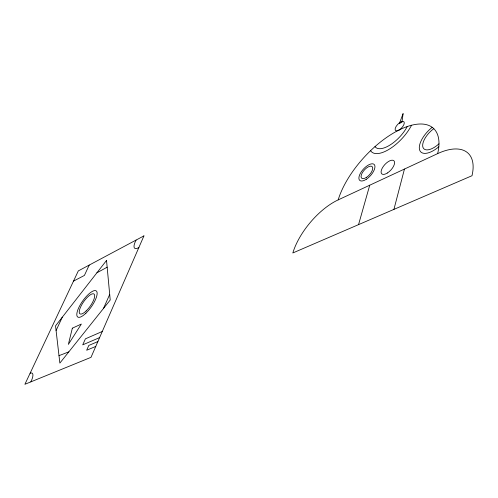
<?xml version="1.0" encoding="UTF-8"?>
<svg xmlns="http://www.w3.org/2000/svg" width="498" height="498" viewBox="0 0 498 498"><rect width="100%" height="100%" fill="white"/><g stroke="black" fill="none" stroke-linecap="round" stroke-linejoin="round"><path stroke-width="0.75" d="M393.924 209.378L404.451 169.059M358.548 224.629L369.74 185.2M103.509 308.418L109.697 294.418M89.223 265.079L84.405 275.431L73.492 281.14M56.075 330.523L62.306 317.195M96.892 272.811L107.157 267.202M338.173 199.885L437.655 153.614A56.069 27.907 -46.5 0 1 472.303 174.306L472.011 175.713L292.818 252.972L293.222 251.727A50.13 23.194 -50.1 0 1 338.173 199.885A68.145 31.548 -47.5 0 1 400.865 129.138A68.145 31.548 -47.5 0 1 437.655 153.614M102.277 331.481L85.401 338.839L82.724 344.853L99.606 337.607M97.869 341.584L88.787 345.45L86.677 350.243L95.759 346.427M58.994 355.653L68.836 351.856M411.553 125.235A30.16 13.11 -46.8 0 1 389.523 149.033A30.16 13.11 -46.8 0 1 370.587 150.67M407.264 126.529A23.997 10.433 -46.8 0 1 389.959 145.061A23.997 10.433 -46.8 0 1 375.006 146.599M438.806 146.798A20.362 9.437 -45.6 0 1 419.646 150.06A20.362 9.437 -45.6 0 1 432.189 127.301M438.968 143.816A15.936 7.389 -45.6 0 1 422.933 147.296A15.936 7.389 -45.6 0 1 433.802 128.671M138.88 247.475A12.83 4.27 -53.1 0 1 136.091 240.067M30.117 373.226A12.537 3.953 -56.5 0 1 30.839 381.873M403.075 113.706L401.961 122.197L399.359 123.51L403.075 113.706M72.341 328.188L68.363 344.392L81.348 324.055L72.341 328.188M143.934 235.884L91.003 357.346L24.9 384.294L78.317 270.9L143.934 235.884M106.528 260.448L55.539 325.873L59.86 363.092L110.22 300.014L106.528 260.448M399.11 130.009A6.069 2.652 -46.5 0 0 403.934 121.786A6.069 2.652 -46.5 0 0 396.041 126.573A6.069 2.652 -46.5 0 0 399.11 130.009M366.397 177.419A7.819 3.498 -48 0 0 372.187 166.643A7.819 3.498 -48 0 0 362.108 173.13A7.819 3.498 -48 0 0 366.397 177.419M387.407 172.987A8.933 4.077 -47.3 0 0 393.899 160.742A8.933 4.077 -47.3 0 0 382.227 168.181A8.933 4.077 -47.3 0 0 387.407 172.987M366.248 179.305A10.763 4.818 -48 0 0 374.197 164.477A10.763 4.818 -48 0 0 360.315 173.435A10.763 4.818 -48 0 0 366.248 179.305M86.123 310.976A12.151 3.959 -54.7 0 0 94.022 294.044A12.151 3.959 -54.7 0 0 80.713 306.762A12.151 3.959 -54.7 0 0 86.123 310.976M85.917 313.205A15.998 5.21 -54.7 0 0 96.263 290.932A15.998 5.21 -54.7 0 0 78.734 307.733A15.998 5.21 -54.7 0 0 85.917 313.205"/></g></svg>
